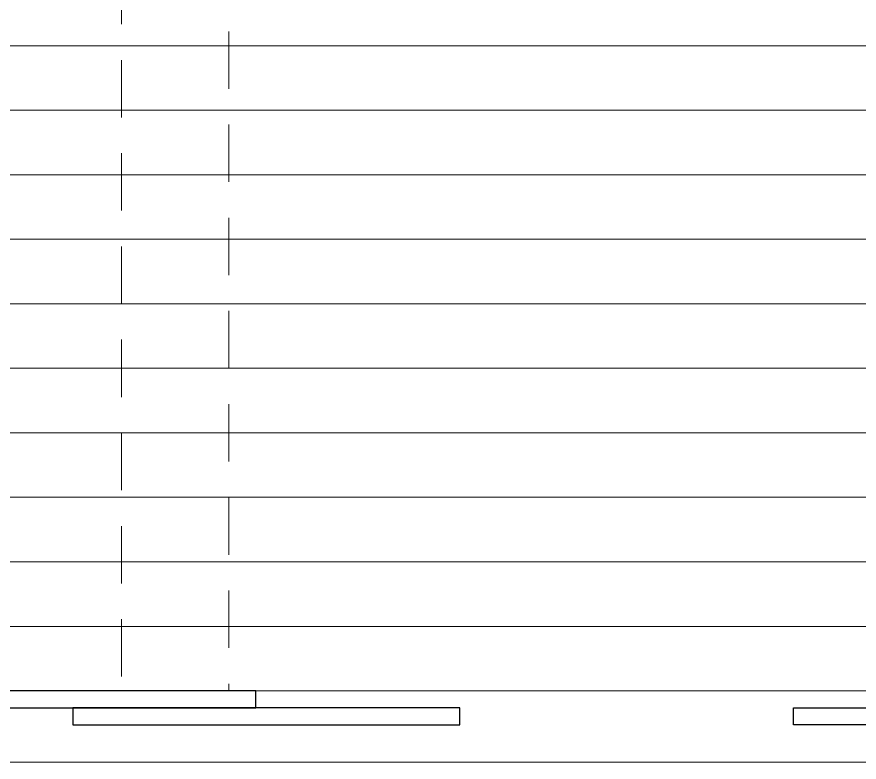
# Model space of a CAD drawing. Header units: inches. Extents: x -1373 to 690, y -94 to 608.
# Drawn here: x 26.7 to 105.1, y 306 to 375.3 of the extents above; entities that cross this region are included whole.
import ezdxf

# ---------------------------------------------------------------- set-up
doc = ezdxf.new("R2010")
doc.units = ezdxf.units.IN
doc.header["$MEASUREMENT"] = 0
doc.linetypes.add('Dashed', pattern=[8.666667, 5.333333, -3.333334])
for name, color, linetype in [('A-BEAM.N', 7, 'Continuous'), ('A-STRS-EXTR.N', 7, 'Continuous'), ('A-WALL-EXTR.N', 7, 'Continuous'), ('Doors', 7, 'Continuous')]:
    doc.layers.add(name, color=color, linetype=linetype)
for name, color, linetype, lineweight, true_color in [('A-BEAM.N_Pen_No__2', 7, 'Continuous', 18, 0x404040), ('A-STRS-EXTR.N_Pen_No__2', 7, 'Continuous', 18, 0x404040), ('Doors_Pen_No__3', 7, 'Continuous', 25, 0x8c4600), ('Doors_Pen_No__6', 7, 'Continuous', 18, 0x2c53a6)]:
    doc.layers.add(name, color=color, linetype=linetype, lineweight=lineweight, true_color=true_color)
doc.layers.add('Cover Fills_Pen_No__96', color=8, linetype='Continuous', lineweight=18)

# ---------------------------------------------------------------- blocks, each defined once
blk = doc.blocks.new('Slab_6', base_point=(-3.566, 312.638))
at = {"layer": 'Cover Fills_Pen_No__96', "linetype": 'Continuous', "lineweight": 18}
h = blk.add_hatch(dxfattribs=at)
h.set_pattern_fill('06___Parallel_06__H', color=8, style=0, pattern_type=2)
h.set_pattern_definition([(0, (214.9315, 384.6384), (0, 6), [])])
h.paths.add_polyline_path([(-3.566, 312.638), (484.434, 312.638), (484.434, 336.638), (628.434, 336.638), (628.434, 328.638), (676.434, 328.638), (676.434, 384.638), (628.434, 384.638), (628.434, 420.638), (336.434, 420.638), (336.434, 444.638), (36.434, 444.638), (36.434, 424.638), (-3.566, 424.638)])
at = {"layer": 'A-STRS-EXTR.N_Pen_No__2', "color": 49, "linetype": 'Continuous', "lineweight": 18, "true_color": 0x404040, "flags": 128}
blk.add_lwpolyline([(-3.566, 312.638), (484.434, 312.638), (484.434, 336.638), (628.434, 336.638), (628.434, 328.638), (676.434, 328.638), (676.434, 384.638), (628.434, 384.638), (628.434, 420.638), (336.434, 420.638), (336.434, 444.638), (36.434, 444.638), (36.434, 424.638), (-3.566, 424.638)], close=True, dxfattribs=at)
blk = doc.blocks.new('RD03 Slider 1')
at = {"layer": 'Doors_Pen_No__3', "color": 34, "linetype": 'Continuous', "lineweight": 25, "true_color": 0x8c4600}
for p, q in [((-34.5, 0), (-70.5, 0)), ((-34.5, -1.575), (-34.5, 0)), ((-70.5, -1.575), (-34.5, -1.575)), ((-15.525, -1.575), (-51.525, -1.575)), ((-51.525, -1.575), (-51.525, -3.15)), ((-15.525, -3.15), (-15.525, -1.575)), ((15.525, -1.575), (51.525, -1.575)), ((15.525, -3.15), (15.525, -1.575)), ((-51.525, -3.15), (-15.525, -3.15)), ((51.525, -3.15), (15.525, -3.15))]:
    blk.add_line(p, q, dxfattribs=at)
at = {"layer": 'Doors_Pen_No__6', "color": 167, "linetype": 'Continuous', "lineweight": 18, "true_color": 0x2c53a6}
for p, q in [((-70.5, 0), (70.5, 0)), ((-70.5, -6.625), (70.5, -6.625))]:
    blk.add_line(p, q, dxfattribs=at)
blk = doc.blocks.new('Wall_5', base_point=(484.434, 312.638))
at = {"layer": 'Doors', "color": 34, "linetype": 'Continuous', "lineweight": 25, "true_color": 0x8c4600, "zscale": 39.37007874015748}
blk.add_blockref('RD03 Slider 1', (83.434, 312.638), dxfattribs=at)
blk = doc.blocks.new('Beam_8', base_point=(41.434, 439.638))
at = {"layer": 'A-BEAM.N_Pen_No__2', "color": 49, "linetype": 'Dashed', "lineweight": 18, "true_color": 0x404040}
for p, q in [((36.434, 444.638), (36.434, 424.638)), ((46.434, 434.638), (46.434, 312.638)), ((36.434, 414.638), (36.434, 312.638)), ((36.434, 312.638), (46.434, 312.638))]:
    blk.add_line(p, q, dxfattribs=at)

msp = doc.modelspace()

# ---------------------------------------------------------------- block references
at = {"layer": 'A-BEAM.N', "color": 49, "lineweight": 18, "true_color": 0x404040}
msp.add_blockref('Beam_8', (41.434, 439.638), dxfattribs=at)
at = {"layer": 'A-STRS-EXTR.N', "color": 49, "linetype": 'Continuous', "lineweight": 18, "true_color": 0x404040}
msp.add_blockref('Slab_6', (-3.566, 312.638), dxfattribs=at)
at = {"layer": 'A-WALL-EXTR.N', "color": 7, "lineweight": 50}
msp.add_blockref('Wall_5', (484.434, 312.638), dxfattribs=at)

doc.saveas('drawing.dxf')
